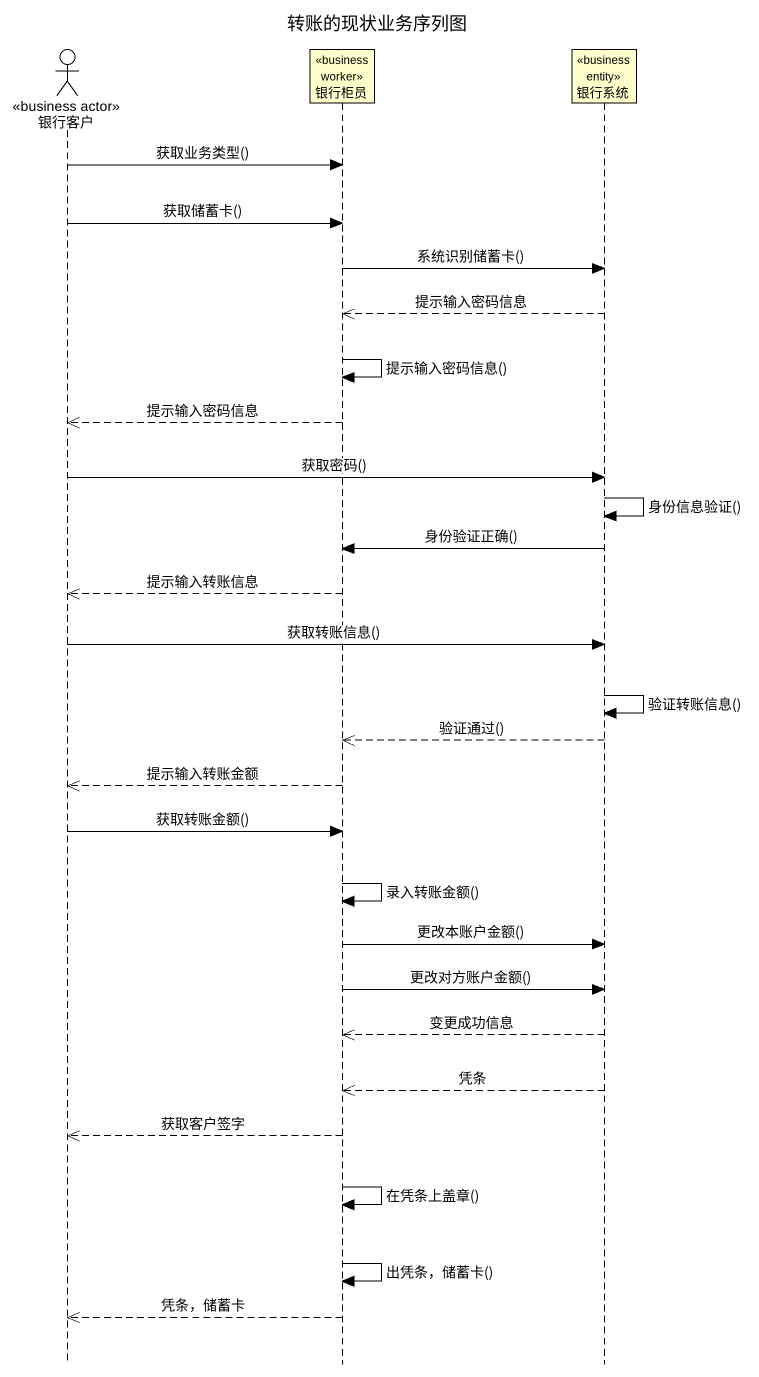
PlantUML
@startuml
title 转账的现状业务序列图
hide footbox
actor 银行客户 <<business actor>>
participant 银行柜员 <<business worker>>
participant 银行系统 <<business entity>>

银行客户 -> 银行柜员 : 获取业务类型()
银行客户 -> 银行柜员 : 获取储蓄卡()
银行柜员 -> 银行系统 : 系统识别储蓄卡()
银行系统 -->> 银行柜员 : 提示输入密码信息
银行柜员 -> 银行柜员 : 提示输入密码信息()
银行柜员 -->> 银行客户 : 提示输入密码信息
银行客户 -> 银行系统 : 获取密码()
银行系统 -> 银行系统 : 身份信息验证()
银行系统 -> 银行柜员 : 身份验证正确()
银行柜员 -->> 银行客户 : 提示输入转账信息
银行客户 -> 银行系统 : 获取转账信息()
银行系统 -> 银行系统 : 验证转账信息()
银行系统 -->> 银行柜员 : 验证通过()
银行柜员 -->> 银行客户 : 提示输入转账金额
银行客户 -> 银行柜员 : 获取转账金额()
银行柜员 -> 银行柜员 : 录入转账金额()
银行柜员 -> 银行系统 : 更改本账户金额()
银行柜员 -> 银行系统 : 更改对方账户金额()
银行系统 -->> 银行柜员 : 变更成功信息
银行系统 -->> 银行柜员 : 凭条
银行柜员 -->> 银行客户 : 获取客户签字
银行柜员 -> 银行柜员 : 在凭条上盖章()
银行柜员 -> 银行柜员 : 出凭条，储蓄卡()
银行柜员 -->> 银行客户 : 凭条，储蓄卡
@enduml
